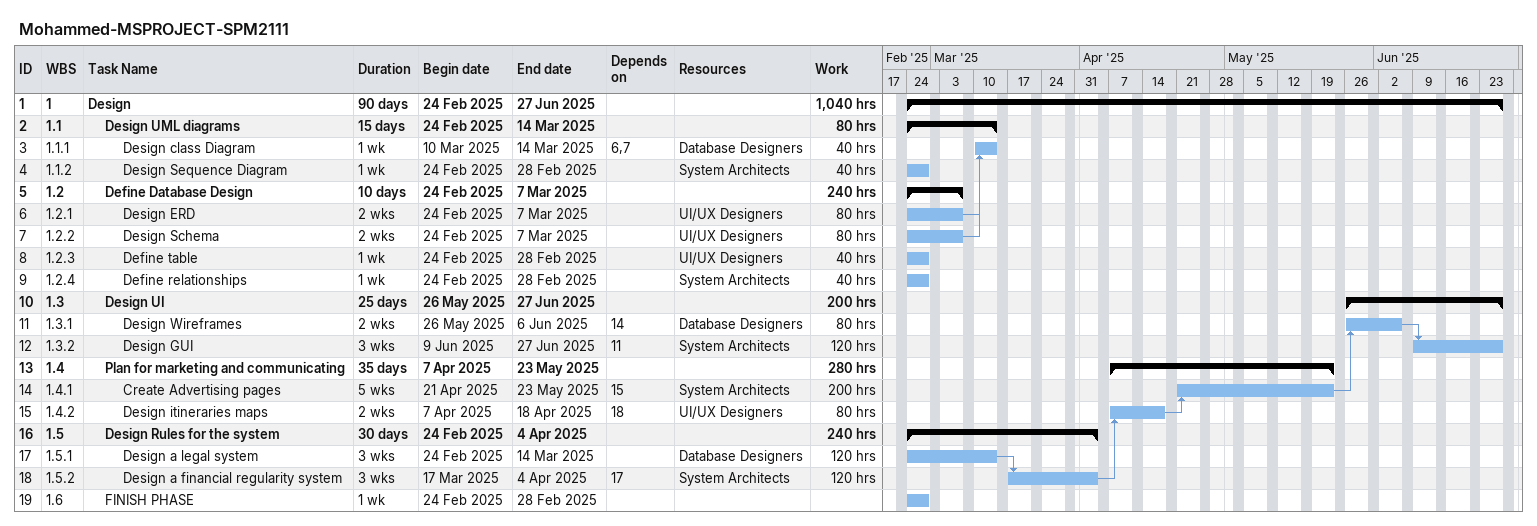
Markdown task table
Mohammed-MSPROJECT-SPM2111

| ID | WBS | Task | Duration | Start | Finish | Predecessors | Resources | Work (h) |
|---|---|---|---|---|---|---|---|---|
| 1 | 1 | **Design** | 90d | 2025-02-24 | 2025-06-27 |  |  | 1040 |
| 2 | 1.1 | **Design UML diagrams** | 15d | 2025-02-24 | 2025-03-14 |  |  | 80 |
| 3 | 1.1.1 | Design class Diagram | 1w | 2025-03-10 | 2025-03-14 | 6, 7 | Database Designers | 40 |
| 4 | 1.1.2 | Design Sequence Diagram | 1w | 2025-02-24 | 2025-02-28 |  | System Architects | 40 |
| 5 | 1.2 | **Define Database Design** | 10d | 2025-02-24 | 2025-03-07 |  |  | 240 |
| 6 | 1.2.1 | Design ERD | 2w | 2025-02-24 | 2025-03-07 |  | UI/UX Designers | 80 |
| 7 | 1.2.2 | Design Schema | 2w | 2025-02-24 | 2025-03-07 |  | UI/UX Designers | 80 |
| 8 | 1.2.3 | Define table | 1w | 2025-02-24 | 2025-02-28 |  | UI/UX Designers | 40 |
| 9 | 1.2.4 | Define relationships | 1w | 2025-02-24 | 2025-02-28 |  | System Architects | 40 |
| 10 | 1.3 | **Design UI** | 25d | 2025-05-26 | 2025-06-27 |  |  | 200 |
| 11 | 1.3.1 | Design Wireframes | 2w | 2025-05-26 | 2025-06-06 | 14 | Database Designers | 80 |
| 12 | 1.3.2 | Design GUI | 3w | 2025-06-09 | 2025-06-27 | 11 | System Architects | 120 |
| 13 | 1.4 | **Plan for marketing and communicating** | 35d | 2025-04-07 | 2025-05-23 |  |  | 280 |
| 14 | 1.4.1 | Create Advertising pages | 5w | 2025-04-21 | 2025-05-23 | 15 | System Architects | 200 |
| 15 | 1.4.2 | Design itineraries maps | 2w | 2025-04-07 | 2025-04-18 | 18 | UI/UX Designers | 80 |
| 16 | 1.5 | **Design Rules for the system** | 30d | 2025-02-24 | 2025-04-04 |  |  | 240 |
| 17 | 1.5.1 | Design a legal system | 3w | 2025-02-24 | 2025-03-14 |  | Database Designers | 120 |
| 18 | 1.5.2 | Design a financial regularity system | 3w | 2025-03-17 | 2025-04-04 | 17 | System Architects | 120 |
| 19 | 1.6 | FINISH PHASE | 1w | 2025-02-24 | 2025-02-28 |  |  |  |
